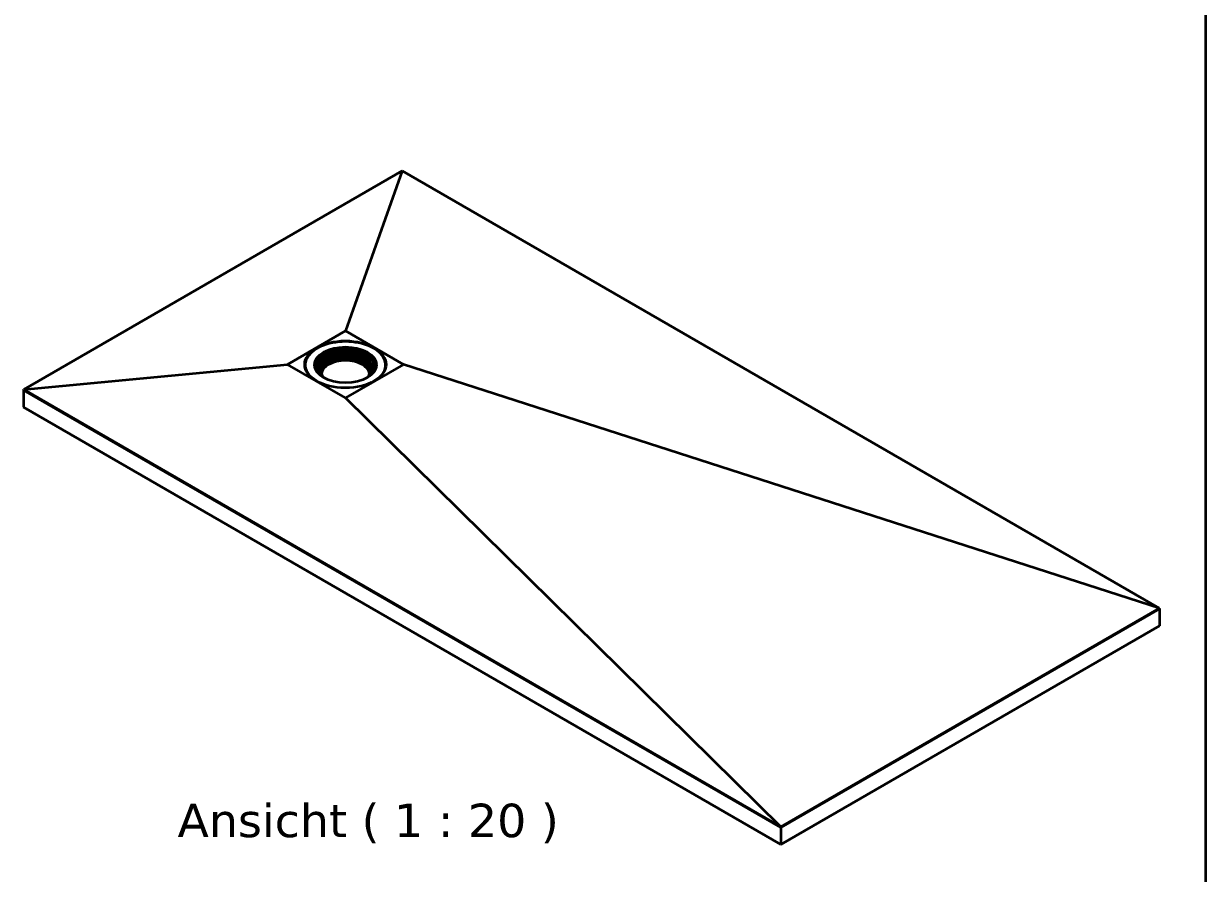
# Model space of a CAD drawing. Header units: millimetres. Extents: x 101 to 3000, y 150 to 4305.
# Drawn here: x 1676 to 3000, y 1102 to 2053 of the extents above; entities that cross this region are included whole.
import ezdxf

# ---------------------------------------------------------------- set-up
doc = ezdxf.new("R2010")
doc.units = ezdxf.units.MM
doc.header["$LTSCALE"] = 15
for name, color, linetype, lineweight in [('_Sichtbarkanten', 7, 'Continuous', 35), ('Rahmen (ISO)', 7, 'Continuous', 35), ('Symbol (ISO)', 7, 'Continuous', 25)]:
    doc.layers.add(name, color=color, linetype=linetype, lineweight=lineweight)
doc.styles.add('Notiztext (DIN)', font='verdana.ttf')

# ---------------------------------------------------------------- blocks, each defined once
blk = doc.blocks.new('Ränder Wedi_hoch')
at = {"layer": 'Rahmen (ISO)'}
blk.add_line((200, 287), (200, 10), dxfattribs=at)

msp = doc.modelspace()

# ---------------------------------------------------------------- linework, layer by layer
at = {"layer": '_Sichtbarkanten'}
for p, q in [((1675.736389890668, 1643.669521710339), (2099.926170283751, 1888.575605607774)), ((2099.926170283751, 1888.575605607774), (2036.295836812752, 1709.299093636212)), ((2099.926170283751, 1888.575605607774), (2099.941458979808, 1888.58511356126)), ((2099.941458979808, 1888.58511356126), (2948.392083804365, 1398.731916924696)), ((1971.405339419242, 1671.834547498221), (2036.295836812752, 1709.299093636212)), ((2036.295836812752, 1709.299093636212), (2101.188340975795, 1671.83338888929)), ((1675.736389890668, 1643.669521710339), (1971.405339419242, 1671.834547498221)), ((2036.297843582286, 1634.368842751299), (1971.405339419242, 1671.834547498221)), ((1991.139840018298, 1670.735739364861), (1991.139840018298, 1671.225637313417)), ((2101.188340975795, 1671.83338888929), (2036.297843582286, 1634.368842751299)), ((2081.439840018298, 1670.735739364861), (2081.439840018298, 1671.225637313417)), ((2948.392083804365, 1398.731916924696), (2101.188340975795, 1671.83338888929)), ((2006.919840018298, 1664.444596762016), (2006.919840018298, 1665.346861930738)), ((2065.659840018298, 1664.444596762015), (2065.659840018298, 1665.346861930738)), ((1675.665381613159, 1643.056505271411), (1675.721181828763, 1643.661422352407)), ((2524.193519037016, 1153.158556714775), (1675.665381613159, 1643.056505271411)), ((1675.665381613159, 1643.056505271411), (1675.665381613159, 1624.072959764841)), ((1675.736389890668, 1643.669521710339), (1675.721181828763, 1643.661422352407)), ((2524.17180665332, 1153.808225715843), (1675.721181828763, 1643.661422352407)), ((2524.17180665332, 1153.808225715843), (2036.297843582286, 1634.368842751299)), ((2524.193519037016, 1134.175011208206), (1675.665381613159, 1624.072959764841)), ((2948.457587748944, 1398.107530993093), (2524.193519037016, 1153.158556714775)), ((2948.429776828712, 1398.710619120459), (2524.209534339102, 1153.786947923395)), ((2948.392083804365, 1398.731916924696), (2948.429776828712, 1398.710619120459)), ((2948.457587748944, 1398.107530993093), (2948.429776828712, 1398.710619120459)), ((2948.457587748944, 1398.107530993093), (2948.457587748944, 1379.123985486523)), ((2948.457587748944, 1379.123985486523), (2524.193519037016, 1134.175011208206)), ((2524.17180665332, 1153.808225715843), (2524.209534339102, 1153.786947923395)), ((2524.193519037016, 1153.158556714775), (2524.209534339102, 1153.786947923395)), ((2524.193519037016, 1153.158556714775), (2524.193519037016, 1134.175011208206))]:
    msp.add_line(p, q, dxfattribs=at)
for centre, major_axis, ratio, start_param, end_param in [((2036.289840018298, 1671.225637313417), (45.15000000000004, -1.394717674685353e-13), 0.5773502691896263, 5.855646522484794, 9.852316745464147), ((2036.289840018298, 1670.980688339139), (-34.47000000000003, 1.040834085586085e-13), 0.5773502691896264, 2.360536686612992, 7.064241274156379), ((2036.289840018298, 1668.531198596356), (33.45000000000005, -1.030425744730224e-13), 0.5773502691896263, 6.101523588282062, 9.6064396796669), ((2036.289840018298, 1668.286249622078), (-33.15000000000004, 9.939965517347105e-14), 0.5773502691896262, 2.921742639459185, 6.503035321310218), ((2036.289840018298, 1668.531198596356), (34.47000000000003, -1.030425744730224e-13), 0.5773502691896264, 0.06157997227365275, 3.080012681316151), ((2036.289840018298, 1666.300278707544), (30.75, -9.471590178833365e-14), 0.5773502691896264, 5.920464306779039, 9.787498961169923), ((2036.289840018298, 1667.551402699243), (33.15000000000003, -1.007657499108028e-13), 0.5773502691896261, 0.01919864854966313, 3.122394005040127), ((2036.289840018298, 1665.346861930738), (29.37000000000004, -9.471590178833367e-14), 0.5773502691896263, 5.869595892154504, 9.838367375794455), ((2036.289840018298, 1665.163993057242), (30.74999999999998, -9.666746569880756e-14), 0.5773502691896264, 0.03200716355503423, 3.109585490034755), ((2036.289840018298, 1669.755943467748), (-45.60000000000031, 0), 0.5773502691896255, 6.077930574986197, 6.243632839828015), ((2036.289840018298, 1670.735739364861), (-45.15000000000026, 2.893578930414806e-14), 0.5773502691896267, 2.602085213965202e-15, 0.2174436002322574), ((2036.289840018298, 1664.581612004048), (27.90204012053083, -8.534839501805891e-14), 0.5773502691896263, 5.800997883883918, 9.906965384065057), ((2036.289840018298, 1663.730198700501), (27.30000000000001, -8.118505867571458e-14), 0.5773502691896265, 5.887174682716187, 9.820788585232787), ((2036.289840018298, 1661.427678342285), (27.3, -8.300651832549023e-14), 0.5773502691896263, 0.073106903403192, 3.068485750186612), ((2036.289840018298, 1660.815305906589), (-26.99999999999999, -2.60208521396521e-16), 0.5773502691896253, 3.175343437729424, 6.249434523039954), ((2036.289840018298, 1660.472377342599), (27, -6.505213034913028e-16), 0.5773502691896254, 0.05105555707676768, 3.09053709651306), ((2036.289840018298, 1670.735739364861), (45.15, -2.71657696337968e-13), 0.5773502691896266, 6.065741706947309, 6.283185307179586), ((2036.289840018298, 1669.755943467748), (45.60000000000002, 2.862293735361732e-15), 0.5773502691896253, 0.03955246735157123, 0.205254732193412), ((2036.289840018298, 1664.444596762015), (-29.36999999999993, 9.40608690475633e-14), 0.5773502691896264, 7.285838599102571e-15, 0.3014258656042885), ((2036.289840018298, 1664.444596762016), (29.37000000000029, -1.020017403874362e-13), 0.5773502691896265, 5.981759441575315, 6.283185307179592)]:
    msp.add_ellipse(centre, major_axis=major_axis, ratio=ratio, start_param=start_param, end_param=end_param, dxfattribs=at)
for centre, major_axis, ratio in [((2036.289840018298, 1671.838009749113), (45.60000000000001, -2.722821967893196e-12), 0.5773502691896255), ((2036.289840018298, 1671.225637313417), (34.77000000000006, -1.103284130721249e-13), 0.5773502691896264)]:
    msp.add_ellipse(centre, major_axis=major_axis, ratio=ratio, dxfattribs=at)

# ---------------------------------------------------------------- block references
at = {"xscale": 15, "yscale": 15, "zscale": 15}
msp.add_blockref('Ränder Wedi_hoch', (0, 0), dxfattribs=at)

# ---------------------------------------------------------------- texts
at = {"layer": 'Symbol (ISO)', "insert": (1848.085939021098, 1179.793493872875), "char_height": 37.5, "width": 448.0101943016052, "attachment_point": 1, "style": 'Notiztext (DIN)'}
msp.add_mtext('{Ansicht ( 1 : 20 )}', dxfattribs=at)

doc.saveas('drawing.dxf')
